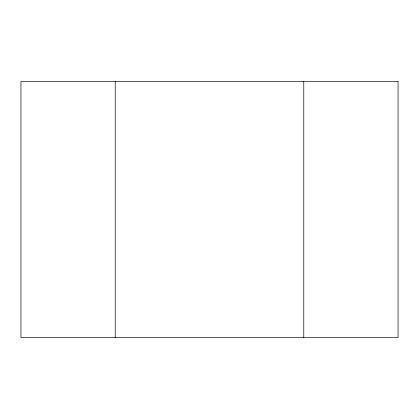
<?xml version="1.0" encoding="UTF-8"?>
<svg xmlns="http://www.w3.org/2000/svg" width="419" height="419" viewBox="0 0 419 419"><rect width="100%" height="100%" fill="white"/><g stroke="black" fill="none" stroke-linecap="round" stroke-linejoin="round"><path stroke-width="0.63" d="M303.775 81.412L303.775 337.588M115.225 81.412L115.225 337.588M398.05 81.412L20.95 81.412L20.95 337.588L398.05 337.588L398.05 81.412"/></g></svg>
